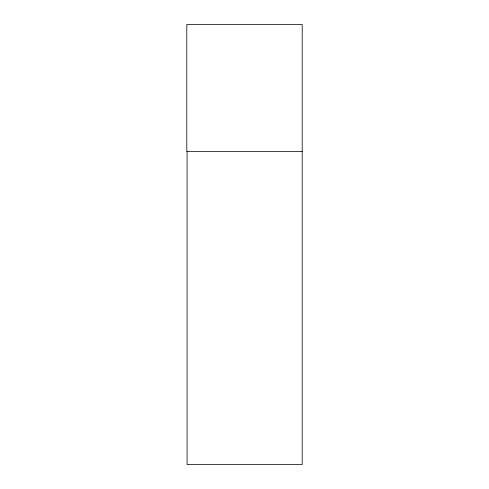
<?xml version="1.0" encoding="UTF-8"?>
<svg xmlns="http://www.w3.org/2000/svg" width="489" height="489" viewBox="0 0 489 489"><rect width="100%" height="100%" fill="white"/><g stroke="black" fill="none" stroke-linecap="round" stroke-linejoin="round"><path stroke-width="0.73" d="M302.196 151.511L186.804 151.511L186.804 24.45L302.196 24.45L302.196 464.55L187.073 464.55L187.073 151.511"/></g></svg>
